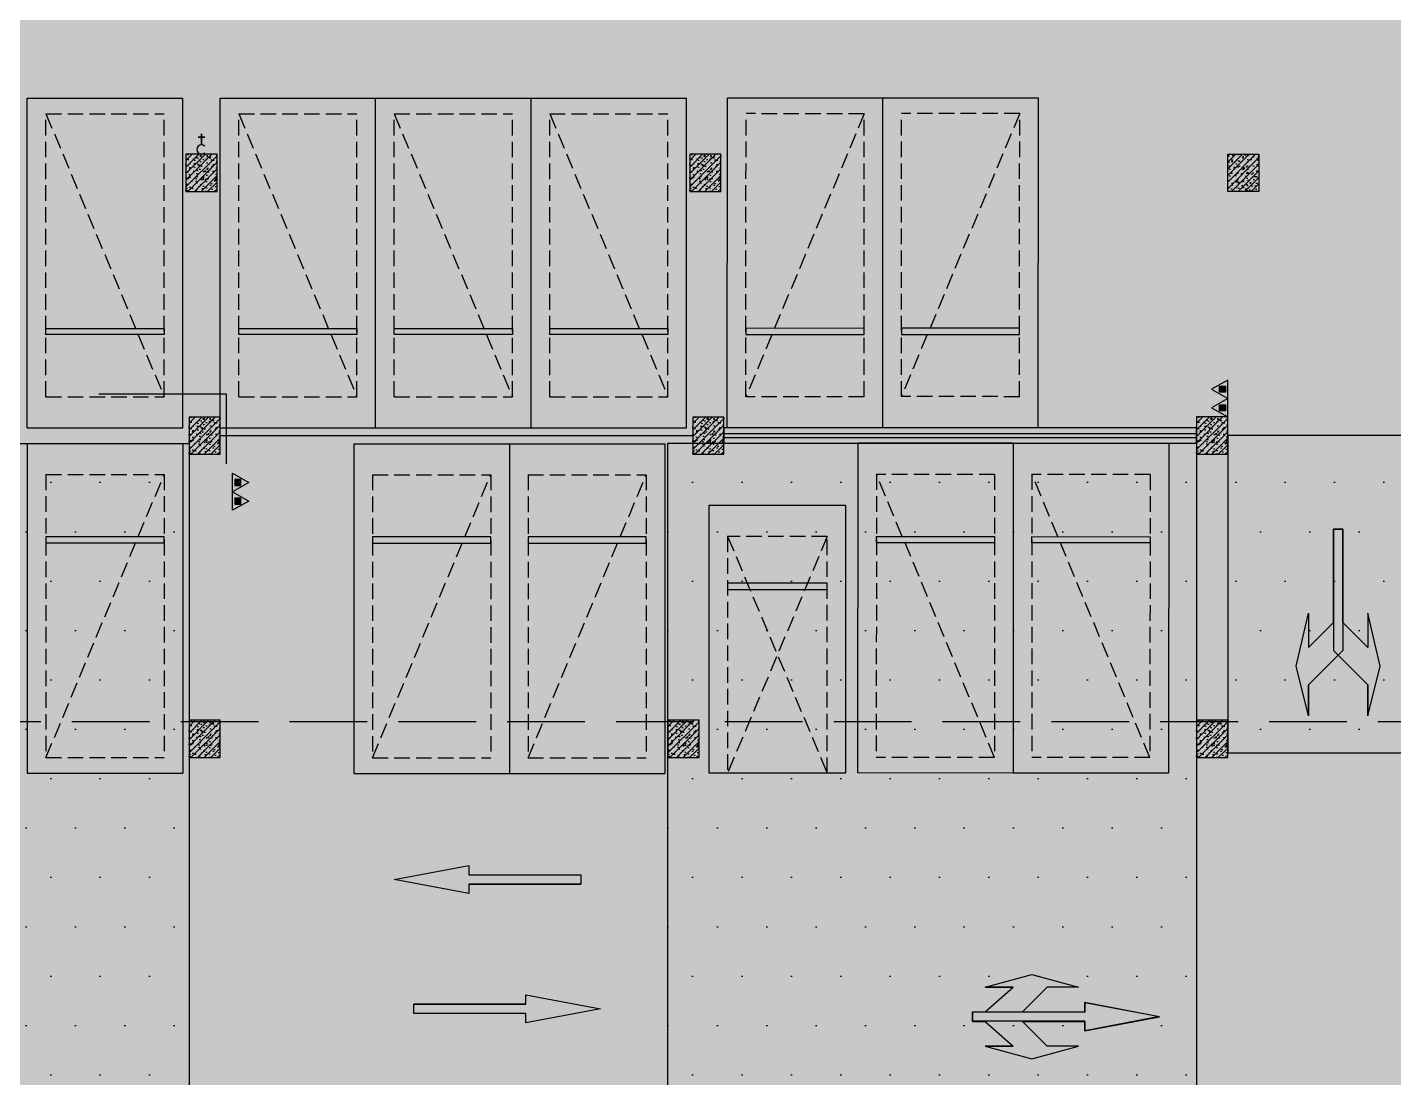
# Model space of a CAD drawing. Extents: x -1338203 to 1886333, y -530034 to 1031844.
# Drawn here: x 592156 to 614125, y 259803 to 276688 of the extents above; entities that cross this region are included whole.
import ezdxf

# ---------------------------------------------------------------- set-up
doc = ezdxf.new("R2010")
doc.units = 0
doc.header["$LTSCALE"] = 1000
doc.header["$MEASUREMENT"] = 0
for name, pattern in [('$2$DASH', [0.35, 0.25, -0.1]), ('A-001-平面B2$0$__DASH', [0.35, 0.25, -0.1]), ('DASH', [0.35, 0.25, -0.1])]:
    doc.linetypes.add(name, pattern=pattern)
for name, color, linetype in [('$0$DIM_SYMB', 3, 'Continuous'), ('0P-EQUIP-CW', 7, 'Continuous'), ('0P-PIPE-RW', 122, 'Continuous'), ('A-001-平面参照B1$0$0A-ELEV-PATT', 8, 'Continuous'), ('A-001-平面参照B1$0$A-001-平面参照B1$0$0A-E-STRS-RAIL', 163, 'Continuous'), ('A-001-平面参照B1$0$AUDIT_D_220531184525-2', 40, 'Continuous'), ('A-001-车位参照B1$0$A-001-车位参照B1$0$0A-P-PKNG-CAR(B)', 21, 'Continuous'), ('p-a-regular', 5, 'Continuous'), ('S001地下一墙柱$0$S001地下一墙柱$0$0S-CC-LINE', 52, 'Continuous'), ('S001地下一墙柱$0$S001地下一墙柱$0$0S-CW-HATCH', 251, 'Continuous'), ('S001地下一墙柱$0$S001地下一墙柱$0$0S-CW-HATCH-UP', 251, 'Continuous'), ('中心线', 42, 'Continuous'), ('地面指向箭头', 7, 'Continuous'), ('负一层消火栓$0$0P-DIM-FH', 3, 'Continuous'), ('负一层消火栓$0$0P-EQUIP-FH', 7, 'Continuous')]:
    doc.layers.add(name, color=color, linetype=linetype)
doc.layers.add('AAD-A-PROOF', color=30, linetype='Continuous', plot=False)
doc.layers.add('p-a-mini', color=7, linetype='Continuous', true_color=0x0050ff)
doc.layers.add('p-h-walkable', color=7, linetype='Continuous', lineweight=70, true_color=0xf0f0f0)
pattern_1 = [(0, (-766365.4, -306889.1), (396.875, 793.75), [0, -793.75])]

# ---------------------------------------------------------------- blocks, each defined once
blk = doc.blocks.new('A-001-平面参照B1')
at = {"layer": 'A-001-平面参照B1$0$0A-ELEV-PATT'}
h = blk.add_hatch(dxfattribs=at)
h.set_pattern_fill('DOTS', color=256, scale=500)
h.set_pattern_definition(pattern_1)
h.paths.add_polyline_path([(-171609, -53040), (-175445, -53040), (-175445, -53040), (-179709, -53040), (-179709, -36890), (-171609, -36890)])
h = blk.add_hatch(dxfattribs=at)
h.set_pattern_fill('DOTS', color=256, scale=500)
h.set_pattern_definition(pattern_1)
h.paths.add_polyline_path([(-155409, -53040), (-163909, -53040), (-163909, -36887), (-155409, -36887)])
h = blk.add_hatch(dxfattribs=at)
h.set_pattern_fill('DOTS', color=256, scale=500)
h.set_pattern_definition(pattern_1)
h.paths.add_polyline_path([(-154909, -41865), (-148909, -41865), (-148909, -36765), (-154909, -36765)])
at = {"layer": 'A-001-平面参照B1$0$A-001-平面参照B1$0$0A-E-STRS-RAIL'}
blk.add_lwpolyline([(-163009, -36793), (-155409, -36793), (-155409, -36733), (-163009, -36733)], close=True, dxfattribs=at)
at = {"layer": 'A-001-平面参照B1$0$AUDIT_D_220531184525-2', "ltscale": 0.002}
for points in [[(-163009, -36888), (-155409, -36888), (-155409, -36638), (-163009, -36638)], [(-171609, -53040), (-175445, -53040), (-175445, -53040), (-179709, -53040), (-179709, -36890), (-171609, -36890)], [(-155409, -53040), (-163909, -53040), (-163909, -36887), (-155409, -36887)], [(-154909, -41865), (-148909, -41865), (-148909, -36765), (-154909, -36765)]]:
    blk.add_lwpolyline(points, close=True, dxfattribs=at)
blk.add_lwpolyline([(-171109, -36765), (-163509, -36765)], dxfattribs=at)
blk = doc.blocks.new('负一层消火栓$0$$TwtSys$00000546')
h = blk.add_hatch()
h.set_pattern_fill('ANSI31', color=256, scale=200, style=0)
h.set_pattern_definition([(45, (-38543.802, -6670.83), (-17.67767, 17.67767), [])])
h.paths.add_polyline_path([(-65, 174), (65, 174), (65, 44), (-65, 44)])
for points in [[(0, 344), (-198, 0), (198, 0)], [(-65, 174), (65, 174), (65, 44), (-65, 44)]]:
    blk.add_lwpolyline(points, close=True)
blk = doc.blocks.new('负一层消火栓')
at = {"layer": '负一层消火栓$0$0P-DIM-FH'}
for p, q in [((-171008, -36096, 3000), (-173060, -36096, 3000)), ((-171008, -37217, 800), (-171008, -36096, 3000))]:
    blk.add_line(p, q, dxfattribs=at)
at = {"layer": '负一层消火栓$0$0P-EQUIP-FH'}
for p, xscale, yscale, zscale, rotation in [((-154909, -36019), 0.7500000000000011, 0.7500000000000011, 0.7500000000000011, 90), ((-154909, -36316), 0.7500000000000011, 0.7500000000000011, 0.7500000000000011, 90), ((-170908, -37519, 800), -0.75, 0.75, 0.75, 270), ((-170908, -37816, 800), -0.75, 0.75, 0.75, 270)]:
    blk.add_blockref('负一层消火栓$0$$TwtSys$00000546', p, dxfattribs=dict(at, xscale=xscale, yscale=yscale, zscale=zscale, rotation=rotation))
blk = doc.blocks.new('剖面位置')
at = {"layer": '$0$DIM_SYMB', "linetype": '$2$DASH', "ltscale": 5}
blk.add_lwpolyline([(13257, -41366), (-263305, -41366)], dxfattribs=at)
blk.add_lwpolyline([(13257, -41366), (-263305, -41366)], dxfattribs=at)
blk = doc.blocks.new('$TwtSys$00000320')
at = {"const_width": 20}
for points in [[(0, 0), (0, -121)], [(-37, -83), (37, -83)]]:
    blk.add_lwpolyline(points, dxfattribs=at)
blk = doc.blocks.new('A$Cee0fc4ce')
at = {"layer": '0P-PIPE-RW', "linetype": 'Continuous'}
blk.add_arc((-171409, -32165), 75, 45, 315, dxfattribs=at)
at = {"layer": '0P-EQUIP-CW', "xscale": 1.5, "yscale": 1.5, "zscale": 1.5, "rotation": 180}
blk.add_blockref('$TwtSys$00000320', (-171409, -32090), dxfattribs=at)
blk = doc.blocks.new('直行右转或左转')
at = {"layer": '地面指向箭头'}
blk.add_hatch(color=251, dxfattribs=at).paths.add_polyline_path([(3219528, 2452519), (3218327, 2452294), (3218327, 2452444), (3217325, 2452444), (3217726, 2452044), (3218227, 2452044), (3217476, 2451843), (3216725, 2452044), (3217175, 2452044), (3216725, 2452444), (3216524, 2452444), (3216524, 2452594), (3218327, 2452594), (3218327, 2452745)])
at = {"layer": '地面指向箭头', "color": 251}
blk.add_lwpolyline([(3216725, 2452044), (3217175, 2452044), (3216725, 2452044), (3217476, 2451843), (3218227, 2452044), (3217726, 2452044), (3217325, 2452444), (3218327, 2452444), (3218327, 2452294), (3219528, 2452519), (3218327, 2452745), (3218327, 2452594), (3216524, 2452594), (3216524, 2452444), (3216725, 2452444), (3217175, 2452044)], dxfattribs=at)
blk = doc.blocks.new('RTRTRT5')
at = {"layer": '地面指向箭头', "linetype": 'Continuous', "xscale": -1, "rotation": 270}
blk.add_blockref('直行右转或左转', (-1798715, -3451125, 0), dxfattribs=at)
at = {"layer": '地面指向箭头', "linetype": 'Continuous', "rotation": 89.99999999999999}
blk.add_blockref('直行右转或左转', (3106324, -3451125, 0), dxfattribs=at)
blk = doc.blocks.new('左转加右转')
at = {"layer": '地面指向箭头'}
for points in [[(3220885, 2465747), (3221085, 2466547), (3221085, 2466047), (3221635, 2465497), (3221635, 2463547), (3221485, 2463547), (3221485, 2465047), (3221085, 2465447), (3221085, 2464897)], [(3222235, 2465747), (3222035, 2466547), (3222035, 2466047), (3221485, 2465497), (3221485, 2463547), (3221635, 2463547), (3221635, 2465047), (3222035, 2465447), (3222035, 2464897)]]:
    blk.add_hatch(color=251, dxfattribs=at).paths.add_polyline_path(points)
at = {"layer": '地面指向箭头', "color": 251}
for points in [[(3221085, 2466547), (3220885, 2465747), (3221085, 2464897), (3221085, 2465447), (3221485, 2465047), (3221485, 2463547), (3221635, 2463547), (3221635, 2465497), (3221085, 2466047), (3221085, 2466547), (3221085, 2466047)], [(3222035, 2466547), (3222235, 2465747), (3222035, 2464897), (3222035, 2465447), (3221635, 2465047), (3221635, 2463547), (3221485, 2463547), (3221485, 2465497), (3222035, 2466047), (3222035, 2466547), (3222035, 2466047)]]:
    blk.add_lwpolyline(points, dxfattribs=at)
blk = doc.blocks.new('直行')
at = {"layer": '地面指向箭头'}
blk.add_hatch(color=251, dxfattribs=at).paths.add_polyline_path([(-29241, 4059962), (-29466, 4058762), (-29316, 4058762), (-29316, 4056961), (-29166, 4056961), (-29166, 4058762), (-29016, 4058762)])
at = {"layer": '地面指向箭头', "color": 251}
blk.add_lwpolyline([(-29316, 4058762), (-29316, 4056961), (-29316, 4058762), (-29316, 4058762), (-29466, 4058762), (-29241, 4059962), (-29016, 4058762), (-29166, 4058762), (-29166, 4056961), (-29316, 4056961), (-29316, 4056961)], dxfattribs=at)
blk = doc.blocks.new('A$C9cb663f1')
at = {"layer": '中心线', "color": 251, "const_width": 150}
for points in [[(181302, -99813), (183302, -99813)], [(187476, -99813), (189476, -99813)], [(193423, -99813), (195423, -99813)], [(197423, -99813), (199423, -99813)]]:
    blk.add_lwpolyline(points, dxfattribs=at)
at = {"layer": '地面指向箭头', "color": 251, "linetype": 'Continuous', "xscale": -1, "rotation": 180}
blk.add_blockref('左转加右转', (-3020974, 2370405), dxfattribs=at)
at = {"layer": '地面指向箭头', "color": 251}
for name, p, rotation in [('直行', (4245373, -69531), 90), ('RTRTRT5', (429309, 552827, 0), 270), ('直行', (-3871234, -130095), 270)]:
    blk.add_blockref(name, p, dxfattribs=dict(at, rotation=rotation))
blk = doc.blocks.new('A-001-车位参照B1$0$A-001-车位参照B1$0$A-001-车位参照B1$0$A$C43AE5A3B')
at = {"color": 241}
blk.add_lwpolyline([(2500, 0), (2500, 4300), (300, 4300), (300, 0)], close=True, dxfattribs=at)
at = {"color": 241, "linetype": 'DASH'}
for points in [[(2200, 0), (2200, 3800), (600, 3800), (600, 0), (2200, 0)], [(600, 3800), (2200, 0)], [(2200, 3800), (600, 0)]]:
    blk.add_lwpolyline(points, dxfattribs=at)
at = {"color": 241}
blk.add_lwpolyline([(2200, 3050), (600, 3050), (600, 2950), (2200, 2950), (2200, 3050)], dxfattribs=at)
at = {"layer": 'p-a-mini', "ltscale": 0.002, "const_width": 1000}
blk.add_lwpolyline([(1400, 0), (1400, 3800)], dxfattribs=at)

msp = doc.modelspace()

# ---------------------------------------------------------------- hatches: boundary and pattern name
at = {"layer": 'p-h-walkable', "ltscale": 0.002}
h = msp.add_hatch(color=256, dxfattribs=at)
h.dxf.hatch_style = 1
h.paths.add_polyline_path([(514490.7, 277949.1), (514490.7, 273889.1), (520955.8, 273889.1), (534087.5, 256178.4), (538435.4, 250314.4), (543356.6, 253600.3), (543356.6, 247019.1), (549661, 247019.3), (549661, 243449.1), (545126, 243199.1), (545126, 237619.1), (557691, 237619.1), (557441, 242359.1), (578076.6, 242257.5), (578076.6, 244575.6), (585736.6, 244575.6), (585666.6, 241345.6), (590066.6, 241095.6), (590066.6, 238825.6), (593136.6, 238825.6), (593136.6, 241295.6), (598286.6, 241295.6), (598286.6, 244325.6), (613616.6, 244572.5), (613616.6, 241342.5), (618501.6, 241295.6), (618501.6, 238825.6), (621086.6, 238825.6), (621086.6, 241095.6), (626401.6, 241345.6), (626236.6, 244325.6), (640276.6, 244575.6), (640276.6, 286691), (623126.6, 286349.1), (623426.6, 293689.1), (616446.6, 293689.1), (616746.6, 286599.1), (595256.5, 286349.2), (595676.6, 293689.1), (588396.6, 293689.1), (588796.6, 286599.1), (572877.6, 286649.1), (571931.6, 275549.1), (564290.7, 275549.1), (564290.7, 277949.1), (551215.7, 278199.1), (551215.7, 287479.1), (544765.7, 287479.1), (544765.7, 278199.1), (518515.7, 278199.1), (518515.7, 287479.1), (512315.7, 287479.1), (512315.7, 278199.1)])
at = {"layer": 'S001地下一墙柱$0$S001地下一墙柱$0$0S-CW-HATCH'}
h = msp.add_hatch(color=256, dxfattribs=at)
h.dxf.hatch_style = 1
h.paths.add_polyline_path([(595206.4, 274649.1), (594706.4, 274649.1), (594706.4, 274049.1), (595206.4, 274049.1)])
h = msp.add_hatch(color=256, dxfattribs=at)
h.dxf.hatch_style = 1
h.paths.add_polyline_path([(603306.4, 274649.1), (602806.4, 274649.1), (602806.4, 274049.1), (603306.4, 274049.1)])
h = msp.add_hatch(color=256, dxfattribs=at)
h.dxf.hatch_style = 1
h.paths.add_polyline_path([(611456.6, 274649.1), (611956.6, 274649.1), (611956.6, 274049.1), (611456.6, 274049.1)])
h = msp.add_hatch(color=256, dxfattribs=at)
h.dxf.hatch_style = 1
h.paths.add_polyline_path([(595256.6, 270424), (594756.6, 270424), (594756.6, 269824), (595256.6, 269824)])
h = msp.add_hatch(color=256, dxfattribs=at)
h.dxf.hatch_style = 1
h.paths.add_polyline_path([(603356.6, 270424), (602856.6, 270424), (602856.6, 269824), (603356.6, 269824)])
h = msp.add_hatch(color=256, dxfattribs=at)
h.dxf.hatch_style = 1
h.paths.add_polyline_path([(611456.6, 270424.2), (610956.6, 270424.2), (610956.6, 269824.2), (611456.6, 269824.2)])
h = msp.add_hatch(color=256, dxfattribs=at)
h.dxf.hatch_style = 1
h.paths.add_polyline_path([(595256.6, 265549.2), (594756.6, 265549.2), (594756.6, 264949.2), (595256.6, 264949.2)])
h = msp.add_hatch(color=256, dxfattribs=at)
h.dxf.hatch_style = 1
h.paths.add_polyline_path([(602956.6, 265549.2), (602456.6, 265549.2), (602456.6, 264949.2), (602956.6, 264949.2)])
h = msp.add_hatch(color=256, dxfattribs=at)
h.dxf.hatch_style = 1
h.paths.add_polyline_path([(611456.6, 265549.3), (610956.6, 265549.3), (610956.6, 264949.3), (611456.6, 264949.3)])
at = {"layer": 'S001地下一墙柱$0$S001地下一墙柱$0$0S-CW-HATCH-UP'}
h = msp.add_hatch(dxfattribs=at)
h.set_pattern_fill('钢筋混凝土', color=256, scale=30)
h.set_pattern_definition([(45, (627517.15, 283600.8), (-53.03301, 53.03301), []), (50, (627517.15, 283600.8), (215.1781, -18.8256), [22.5, -247.5]), (355, (627517.15, 283600.8), (-41.6254, 225.6576), [18, -198]), (100.4514, (627535.08, 283599.23), (173.5528, 206.8319), [19.122, -210.3426]), (46.1842, (627517.15, 283660.8), (320.1723, -49.6557), [33.75, -371.25]), (96.6356, (627543.83, 283656.66), (280.3988, 292.2354), [28.683, -315.514]), (351.1842, (627517.15, 283660.8), (280.3986, 292.2356), [27, -297]), (21, (627547.15, 283645.8), (179.0721, -120.7857), [22.5, -247.5]), (326, (627547.15, 283645.8), (72.9946, 217.545), [18, -198]), (71.4514, (627562.07, 283635.74), (252.0668, 96.7591), [19.122, -210.3426]), (37.5, (627517.15, 283600.8), (3.64796, 99.86816), [0, -195.6, 0, -201, 0, -198.75]), (7.5, (627517.15, 283600.8), (78.92086, 118.3235), [0, -114.6, 0, -191.1, 0, -75.75]), (327.5, (627450.25, 283600.8), (160.14673, -6.76646), [0, -75, 0, -234, 0, -310.5]), (317.5, (627420.25, 283600.8), (174.95585, 30.0315), [0, -97.5, 0, -155.4, 0, -220.5])])
h.paths.add_polyline_path([(595206.4, 274649.1), (594706.4, 274649.1), (594706.4, 274049.1), (595206.4, 274049.1)])
h = msp.add_hatch(dxfattribs=at)
h.set_pattern_fill('钢筋混凝土', color=256, scale=30)
h.set_pattern_definition([(45, (635617.15, 283600.8), (-53.03301, 53.03301), []), (50, (635617.15, 283600.8), (215.1781, -18.8256), [22.5, -247.5]), (355, (635617.15, 283600.8), (-41.6254, 225.6576), [18, -198]), (100.4514, (635635.08, 283599.23), (173.5528, 206.8319), [19.122, -210.3426]), (46.1842, (635617.15, 283660.8), (320.1723, -49.6557), [33.75, -371.25]), (96.6356, (635643.83, 283656.66), (280.3988, 292.2354), [28.683, -315.514]), (351.1842, (635617.15, 283660.8), (280.3986, 292.2356), [27, -297]), (21, (635647.15, 283645.8), (179.0721, -120.7857), [22.5, -247.5]), (326, (635647.15, 283645.8), (72.9946, 217.545), [18, -198]), (71.4514, (635662.07, 283635.74), (252.0668, 96.7591), [19.122, -210.3426]), (37.5, (635617.15, 283600.8), (3.64796, 99.86816), [0, -195.6, 0, -201, 0, -198.75]), (7.5, (635617.15, 283600.8), (78.92086, 118.3235), [0, -114.6, 0, -191.1, 0, -75.75]), (327.5, (635550.25, 283600.8), (160.14673, -6.76646), [0, -75, 0, -234, 0, -310.5]), (317.5, (635520.25, 283600.8), (174.95585, 30.0315), [0, -97.5, 0, -155.4, 0, -220.5])])
h.paths.add_polyline_path([(603306.4, 274649.1), (602806.4, 274649.1), (602806.4, 274049.1), (603306.4, 274049.1)])
h = msp.add_hatch(dxfattribs=at)
h.set_pattern_fill('钢筋混凝土', color=256, scale=30, angle=-180)
h.set_pattern_definition([(225, (579145.87, 273497.35), (53.03301, -53.03301), []), (230, (579145.87, 273497.35), (-215.1781, 18.8256), [22.5, -247.5]), (175, (579145.87, 273497.35), (41.6254, -225.6576), [18, -198]), (280.4514, (579127.93, 273498.92), (-173.5528, -206.8319), [19.122, -210.3426]), (226.1842, (579145.87, 273437.35), (-320.1723, 49.6557), [33.75, -371.25]), (276.6356, (579119.2, 273441.5), (-280.3988, -292.2354), [28.683, -315.514]), (171.1842, (579145.87, 273437.35), (-280.3986, -292.2356), [27, -297]), (201, (579115.87, 273452.35), (-179.0721, 120.7857), [22.5, -247.5]), (146, (579115.87, 273452.35), (-72.9946, -217.545), [18, -198]), (251.4514, (579100.94, 273462.41), (-252.0668, -96.7591), [19.122, -210.3426]), (217.5, (579145.87, 273497.35), (-3.64796, -99.86816), [0, -195.6, 0, -201, 0, -198.75]), (187.5, (579145.87, 273497.35), (-78.92086, -118.3235), [0, -114.6, 0, -191.1, 0, -75.75]), (147.5, (579212.77, 273497.35), (-160.14673, 6.76646), [0, -75, 0, -234, 0, -310.5]), (137.5, (579242.77, 273497.35), (-174.95585, -30.0315), [0, -97.5, 0, -155.4, 0, -220.5])])
h.paths.add_polyline_path([(611456.6, 274649.1), (611956.6, 274649.1), (611956.6, 274049.1), (611456.6, 274049.1)])
h = msp.add_hatch(dxfattribs=at)
h.set_pattern_fill('钢筋混凝土', color=256, scale=30)
h.set_pattern_definition([(45, (627567.3, 279375.76), (-53.03301, 53.03301), []), (50, (627567.3, 279375.76), (215.1781, -18.8256), [22.5, -247.5]), (355, (627567.3, 279375.76), (-41.6254, 225.6576), [18, -198]), (100.4514, (627585.23, 279374.2), (173.5528, 206.8319), [19.122, -210.3426]), (46.1842, (627567.3, 279435.76), (320.1723, -49.6557), [33.75, -371.25]), (96.6356, (627593.98, 279431.62), (280.3988, 292.2354), [28.683, -315.514]), (351.1842, (627567.3, 279435.76), (280.3986, 292.2356), [27, -297]), (21, (627597.3, 279420.76), (179.0721, -120.7857), [22.5, -247.5]), (326, (627597.3, 279420.76), (72.9946, 217.545), [18, -198]), (71.4514, (627612.23, 279410.7), (252.0668, 96.7591), [19.122, -210.3426]), (37.5, (627567.3, 279375.76), (3.64796, 99.86816), [0, -195.6, 0, -201, 0, -198.75]), (7.5, (627567.3, 279375.76), (78.92086, 118.3235), [0, -114.6, 0, -191.1, 0, -75.75]), (327.5, (627500.4, 279375.76), (160.14673, -6.76646), [0, -75, 0, -234, 0, -310.5]), (317.5, (627470.4, 279375.76), (174.95585, 30.0315), [0, -97.5, 0, -155.4, 0, -220.5])])
h.paths.add_polyline_path([(595256.6, 270424), (594756.6, 270424), (594756.6, 269824), (595256.6, 269824)])
h = msp.add_hatch(dxfattribs=at)
h.set_pattern_fill('钢筋混凝土', color=256, scale=30)
h.set_pattern_definition([(45, (635667.3, 279375.76), (-53.03301, 53.03301), []), (50, (635667.3, 279375.76), (215.1781, -18.8256), [22.5, -247.5]), (355, (635667.3, 279375.76), (-41.6254, 225.6576), [18, -198]), (100.4514, (635685.23, 279374.2), (173.5528, 206.8319), [19.122, -210.3426]), (46.1842, (635667.3, 279435.76), (320.1723, -49.6557), [33.75, -371.25]), (96.6356, (635693.98, 279431.62), (280.3988, 292.2354), [28.683, -315.514]), (351.1842, (635667.3, 279435.76), (280.3986, 292.2356), [27, -297]), (21, (635697.3, 279420.76), (179.0721, -120.7857), [22.5, -247.5]), (326, (635697.3, 279420.76), (72.9946, 217.545), [18, -198]), (71.4514, (635712.23, 279410.7), (252.0668, 96.7591), [19.122, -210.3426]), (37.5, (635667.3, 279375.76), (3.64796, 99.86816), [0, -195.6, 0, -201, 0, -198.75]), (7.5, (635667.3, 279375.76), (78.92086, 118.3235), [0, -114.6, 0, -191.1, 0, -75.75]), (327.5, (635600.4, 279375.76), (160.14673, -6.76646), [0, -75, 0, -234, 0, -310.5]), (317.5, (635570.4, 279375.76), (174.95585, 30.0315), [0, -97.5, 0, -155.4, 0, -220.5])])
h.paths.add_polyline_path([(603356.6, 270424), (602856.6, 270424), (602856.6, 269824), (603356.6, 269824)])
h = msp.add_hatch(dxfattribs=at)
h.set_pattern_fill('钢筋混凝土', color=256, scale=30)
h.set_pattern_definition([(45, (643767.3, 279375.88), (-53.03301, 53.03301), []), (50, (643767.3, 279375.88), (215.1781, -18.8256), [22.5, -247.5]), (355, (643767.3, 279375.88), (-41.6254, 225.6576), [18, -198]), (100.4514, (643785.23, 279374.31), (173.5528, 206.8319), [19.122, -210.3426]), (46.1842, (643767.3, 279435.88), (320.1723, -49.6557), [33.75, -371.25]), (96.6356, (643793.98, 279431.74), (280.3988, 292.2354), [28.683, -315.514]), (351.1842, (643767.3, 279435.88), (280.3986, 292.2356), [27, -297]), (21, (643797.3, 279420.88), (179.0721, -120.7857), [22.5, -247.5]), (326, (643797.3, 279420.88), (72.9946, 217.545), [18, -198]), (71.4514, (643812.23, 279410.82), (252.0668, 96.7591), [19.122, -210.3426]), (37.5, (643767.3, 279375.88), (3.64796, 99.86816), [0, -195.6, 0, -201, 0, -198.75]), (7.5, (643767.3, 279375.88), (78.92086, 118.3235), [0, -114.6, 0, -191.1, 0, -75.75]), (327.5, (643700.4, 279375.88), (160.14673, -6.76646), [0, -75, 0, -234, 0, -310.5]), (317.5, (643670.4, 279375.88), (174.95585, 30.0315), [0, -97.5, 0, -155.4, 0, -220.5])])
h.paths.add_polyline_path([(611456.6, 270424.2), (610956.6, 270424.2), (610956.6, 269824.2), (611456.6, 269824.2)])
h = msp.add_hatch(dxfattribs=at)
h.set_pattern_fill('钢筋混凝土', color=256, scale=30)
h.set_pattern_definition([(45, (627567.3, 274500.88), (-53.03301, 53.03301), []), (50, (627567.3, 274500.88), (215.1781, -18.8256), [22.5, -247.5]), (355, (627567.3, 274500.88), (-41.6254, 225.6576), [18, -198]), (100.4514, (627585.23, 274499.31), (173.5528, 206.8319), [19.122, -210.3426]), (46.1842, (627567.3, 274560.88), (320.1723, -49.6557), [33.75, -371.25]), (96.6356, (627593.98, 274556.74), (280.3988, 292.2354), [28.683, -315.514]), (351.1842, (627567.3, 274560.88), (280.3986, 292.2356), [27, -297]), (21, (627597.3, 274545.88), (179.0721, -120.7857), [22.5, -247.5]), (326, (627597.3, 274545.88), (72.9946, 217.545), [18, -198]), (71.4514, (627612.23, 274535.82), (252.0668, 96.7591), [19.122, -210.3426]), (37.5, (627567.3, 274500.88), (3.64796, 99.86816), [0, -195.6, 0, -201, 0, -198.75]), (7.5, (627567.3, 274500.88), (78.92086, 118.3235), [0, -114.6, 0, -191.1, 0, -75.75]), (327.5, (627500.4, 274500.88), (160.14673, -6.76646), [0, -75, 0, -234, 0, -310.5]), (317.5, (627470.4, 274500.88), (174.95585, 30.0315), [0, -97.5, 0, -155.4, 0, -220.5])])
h.paths.add_polyline_path([(595256.6, 265549.2), (594756.6, 265549.2), (594756.6, 264949.2), (595256.6, 264949.2)])
h = msp.add_hatch(dxfattribs=at)
h.set_pattern_fill('钢筋混凝土', color=256, scale=30)
h.set_pattern_definition([(45, (635267.3, 274500.88), (-53.03301, 53.03301), []), (50, (635267.3, 274500.88), (215.1781, -18.8256), [22.5, -247.5]), (355, (635267.3, 274500.88), (-41.6254, 225.6576), [18, -198]), (100.4514, (635285.23, 274499.31), (173.5528, 206.8319), [19.122, -210.3426]), (46.1842, (635267.3, 274560.88), (320.1723, -49.6557), [33.75, -371.25]), (96.6356, (635293.98, 274556.74), (280.3988, 292.2354), [28.683, -315.514]), (351.1842, (635267.3, 274560.88), (280.3986, 292.2356), [27, -297]), (21, (635297.3, 274545.88), (179.0721, -120.7857), [22.5, -247.5]), (326, (635297.3, 274545.88), (72.9946, 217.545), [18, -198]), (71.4514, (635312.23, 274535.82), (252.0668, 96.7591), [19.122, -210.3426]), (37.5, (635267.3, 274500.88), (3.64796, 99.86816), [0, -195.6, 0, -201, 0, -198.75]), (7.5, (635267.3, 274500.88), (78.92086, 118.3235), [0, -114.6, 0, -191.1, 0, -75.75]), (327.5, (635200.4, 274500.88), (160.14673, -6.76646), [0, -75, 0, -234, 0, -310.5]), (317.5, (635170.4, 274500.88), (174.95585, 30.0315), [0, -97.5, 0, -155.4, 0, -220.5])])
h.paths.add_polyline_path([(602956.6, 265549.2), (602456.6, 265549.2), (602456.6, 264949.2), (602956.6, 264949.2)])
h = msp.add_hatch(dxfattribs=at)
h.set_pattern_fill('钢筋混凝土', color=256, scale=30)
h.set_pattern_definition([(45, (643767.3, 274501), (-53.03301, 53.03301), []), (50, (643767.3, 274501), (215.1781, -18.8256), [22.5, -247.5]), (355, (643767.3, 274501), (-41.6254, 225.6576), [18, -198]), (100.4514, (643785.23, 274499.43), (173.5528, 206.8319), [19.122, -210.3426]), (46.1842, (643767.3, 274561), (320.1723, -49.6557), [33.75, -371.25]), (96.6356, (643793.98, 274556.86), (280.3988, 292.2354), [28.683, -315.514]), (351.1842, (643767.3, 274561), (280.3986, 292.2356), [27, -297]), (21, (643797.3, 274546), (179.0721, -120.7857), [22.5, -247.5]), (326, (643797.3, 274546), (72.9946, 217.545), [18, -198]), (71.4514, (643812.23, 274535.94), (252.0668, 96.7591), [19.122, -210.3426]), (37.5, (643767.3, 274501), (3.64796, 99.86816), [0, -195.6, 0, -201, 0, -198.75]), (7.5, (643767.3, 274501), (78.92086, 118.3235), [0, -114.6, 0, -191.1, 0, -75.75]), (327.5, (643700.4, 274501), (160.14673, -6.76646), [0, -75, 0, -234, 0, -310.5]), (317.5, (643670.4, 274501), (174.95585, 30.0315), [0, -97.5, 0, -155.4, 0, -220.5])])
h.paths.add_polyline_path([(611456.6, 265549.3), (610956.6, 265549.3), (610956.6, 264949.3), (611456.6, 264949.3)])

# ---------------------------------------------------------------- linework, layer by layer
for p, q in [((592156.5, 270249), (592156.5, 275549)), ((592156.5, 275549), (594656.5, 275549)), ((594656.5, 270249), (594656.5, 275549)), ((595256.5, 270249), (595256.5, 275549)), ((595256.5, 275549), (597756.5, 275549)), ((597756.5, 270249), (597756.5, 275549)), ((597756.5, 270249), (597756.5, 275549)), ((597756.5, 275549), (600256.5, 275549)), ((600256.5, 270249), (600256.5, 275549)), ((600256.5, 270249), (600256.5, 275549)), ((600256.5, 275549), (602756.5, 275549)), ((602756.5, 270249), (602756.5, 275549)), ((603409.2, 270250.8), (603412.4, 275550.8)), ((605912.4, 275549.3), (603412.4, 275550.8)), ((605909.2, 270252.2), (605912.4, 275552.2)), ((605909.2, 270249.3), (605912.4, 275549.3)), ((608412.4, 275550.7), (605912.4, 275552.2)), ((608409.2, 270250.7), (608412.4, 275550.7)), ((592156.5, 270249), (594656.5, 270249)), ((595256.5, 270249), (597756.5, 270249)), ((597756.5, 270249), (600256.5, 270249)), ((600256.5, 270249), (602756.5, 270249)), ((605909.2, 270249.3), (603409.2, 270250.8)), ((608409.2, 270250.7), (605909.2, 270252.2)), ((592156.5, 269999.5), (592156.5, 264699.5)), ((592156.5, 269999.5), (594656.5, 269999.5)), ((594656.5, 269999.5), (594656.5, 264699.5)), ((605509.1, 270002.4), (605505.8, 264702.4)), ((608009.1, 270000.9), (605509.1, 270002.4)), ((608009.1, 270001), (608005.8, 264701)), ((608009.1, 270000.9), (608005.8, 264700.9)), ((610509.1, 269999.5), (608009.1, 270001)), ((610509.1, 269999.5), (610505.8, 264699.5)), ((597406.8, 269995.2), (597406.8, 264695.2)), ((597406.8, 269995.2), (599906.8, 269995.2)), ((599906.8, 269995.2), (599906.8, 264695.2)), ((599906.8, 269995.2), (599906.8, 264695.2)), ((599906.8, 269995.2), (602406.8, 269995.2)), ((602406.8, 269995.2), (602406.8, 264695.2)), ((592156.5, 264699.5), (594656.5, 264699.5)), ((597406.8, 264695.2), (599906.8, 264695.2)), ((599906.8, 264695.2), (602406.8, 264695.2)), ((608005.8, 264700.9), (605505.8, 264702.4)), ((610505.8, 264699.5), (608005.8, 264701))]:
    msp.add_line(p, q)
at = {"linetype": 'A-001-平面B2$0$__DASH'}
for p, q in [((592456.5, 275299), (594356.5, 275299)), ((592456.5, 270749), (592456.5, 275299)), ((594356.5, 270749), (594356.5, 275299)), ((595556.5, 275299), (597456.5, 275299)), ((595556.5, 270749), (595556.5, 275299)), ((597456.5, 270749), (597456.5, 275299)), ((598056.5, 275299), (599956.5, 275299)), ((598056.5, 270749), (598056.5, 275299)), ((599956.5, 270749), (599956.5, 275299)), ((600556.5, 275299), (602456.5, 275299)), ((600556.5, 270749), (600556.5, 275299)), ((602456.5, 270749), (602456.5, 275299)), ((603709.5, 270750.6), (603712.3, 275300.6)), ((605612.3, 275299.4), (603712.3, 275300.6)), ((605609.5, 270749.4), (605612.3, 275299.4)), ((606209.5, 270752), (606212.3, 275302)), ((608112.3, 275300.8), (606212.3, 275302)), ((608109.5, 270750.8), (608112.3, 275300.8)), ((592456.5, 270749), (594356.5, 270749)), ((595556.5, 270749), (597456.5, 270749)), ((598056.5, 270749), (599956.5, 270749)), ((600556.5, 270749), (602456.5, 270749)), ((605609.5, 270749.4), (603709.5, 270750.6)), ((608109.5, 270750.8), (606209.5, 270752)), ((592456.5, 269499.5), (594356.5, 269499.5)), ((592456.5, 269499.5), (592456.5, 264949.5)), ((594356.5, 269499.5), (594356.5, 264949.5)), ((597706.8, 269495.2), (599606.8, 269495.2)), ((597706.8, 269495.2), (597706.8, 264945.2)), ((599606.8, 269495.2), (599606.8, 264945.2)), ((600206.8, 269495.2), (602106.8, 269495.2)), ((600206.8, 269495.2), (600206.8, 264945.2)), ((602106.8, 269495.2), (602106.8, 264945.2)), ((605808.8, 269502.2), (605806, 264952.2)), ((607708.8, 269501.1), (605808.8, 269502.2)), ((607708.8, 269501.1), (607706, 264951.1)), ((608308.8, 269500.8), (608306, 264950.8)), ((610208.8, 269499.7), (608308.8, 269500.8)), ((610208.8, 269499.7), (610206, 264949.7)), ((592456.5, 264949.5), (594356.5, 264949.5)), ((597706.8, 264945.2), (599606.8, 264945.2)), ((600206.8, 264945.2), (602106.8, 264945.2)), ((607706, 264951.1), (605806, 264952.2)), ((610206, 264949.7), (608306, 264950.8))]:
    msp.add_line(p, q, dxfattribs=at)
for points in [[(592456.5, 275299), (594356.5, 270749)], [(595556.5, 275299), (597456.5, 270749)], [(598056.5, 275299), (599956.5, 270749)], [(600556.5, 275299), (602456.5, 270749)], [(605612.3, 275299.4), (603709.5, 270750.6)], [(608112.3, 275300.8), (606209.5, 270752)], [(592456.5, 264949.5), (594356.5, 269499.5)], [(597706.8, 264945.2), (599606.8, 269495.2)], [(600206.8, 264945.2), (602106.8, 269495.2)], [(607706, 264951.1), (605808.8, 269502.2)], [(610206, 264949.7), (608308.8, 269500.8)]]:
    msp.add_lwpolyline(points, dxfattribs=at)
for points in [[(594356.5, 271749), (592456.5, 271749), (592456.5, 271849), (594356.5, 271849)], [(597456.5, 271749), (595556.5, 271749), (595556.5, 271849), (597456.5, 271849)], [(599956.5, 271749), (598056.5, 271749), (598056.5, 271849), (599956.5, 271849)], [(602456.5, 271749), (600556.5, 271749), (600556.5, 271849), (602456.5, 271849)], [(603710.1, 271750.6), (605610.1, 271749.4), (605610.2, 271849.4), (603710.2, 271850.6)], [(606210.1, 271752), (608110.1, 271750.8), (608110.2, 271850.8), (606210.2, 271852)], [(594356.5, 268499.5), (592456.5, 268499.5), (592456.5, 268399.5), (594356.5, 268399.5)], [(599606.8, 268495.2), (597706.8, 268495.2), (597706.8, 268395.2), (599606.8, 268395.2)], [(602106.8, 268495.2), (600206.8, 268495.2), (600206.8, 268395.2), (602106.8, 268395.2)], [(605808.2, 268502.2), (607708.2, 268501.1), (607708.1, 268401.1), (605808.1, 268402.2)], [(608308.2, 268500.8), (610208.2, 268499.7), (610208.1, 268399.7), (608308.1, 268400.8)]]:
    msp.add_lwpolyline(points, close=True)
at = {"layer": 'p-a-regular', "ltscale": 0.002, "const_width": 1000}
for points in [[(593406.5, 270749), (593406.5, 275299)], [(596506.5, 270749), (596506.5, 275299)], [(599006.5, 270749), (599006.5, 275299)], [(601506.5, 270749), (601506.5, 275299)], [(604659.5, 270750), (604662.3, 275300)], [(607159.5, 270751.4), (607162.3, 275301.4)], [(593406.5, 269499.5), (593406.5, 264949.5)], [(606758.8, 269501.7), (606756, 264951.7)], [(609258.8, 269500.3), (609256, 264950.3)], [(598656.8, 269495.2), (598656.8, 264945.2)], [(601156.8, 269495.2), (601156.8, 264945.2)]]:
    msp.add_lwpolyline(points, dxfattribs=at)
at = {"layer": 'S001地下一墙柱$0$S001地下一墙柱$0$0S-CC-LINE'}
for points in [[(595206.4, 274649.1), (594706.4, 274649.1), (594706.4, 274049.1), (595206.4, 274049.1)], [(603306.4, 274649.1), (602806.4, 274649.1), (602806.4, 274049.1), (603306.4, 274049.1)], [(611456.6, 274649.1), (611956.6, 274649.1), (611956.6, 274049.1), (611456.6, 274049.1)], [(595256.6, 270424), (594756.6, 270424), (594756.6, 269824), (595256.6, 269824)], [(603356.6, 270424), (602856.6, 270424), (602856.6, 269824), (603356.6, 269824)], [(611456.6, 270424.2), (610956.6, 270424.2), (610956.6, 269824.2), (611456.6, 269824.2)], [(595256.6, 265549.2), (594756.6, 265549.2), (594756.6, 264949.2), (595256.6, 264949.2)], [(602956.6, 265549.2), (602456.6, 265549.2), (602456.6, 264949.2), (602956.6, 264949.2)], [(611456.6, 265549.3), (610956.6, 265549.3), (610956.6, 264949.3), (611456.6, 264949.3)]]:
    msp.add_lwpolyline(points, close=True, dxfattribs=at)

# ---------------------------------------------------------------- block references
for name, p in [('A-001-平面参照B1', (766365.4, 306889.1)), ('A$Cee0fc4ce', (766365.5, 306889.1))]:
    msp.add_blockref(name, p)
at = {"ltscale": 0.002}
for name, p in [('负一层消火栓', (766365.4, 306889.1)), ('A$C9cb663f1', (412646.2, 361761.3))]:
    msp.add_blockref(name, p, dxfattribs=at)
at = {"layer": 'A-001-车位参照B1$0$A-001-车位参照B1$0$0A-P-PKNG-CAR(B)'}
msp.add_blockref('A-001-车位参照B1$0$A-001-车位参照B1$0$A-001-车位参照B1$0$A$C43AE5A3B', (602816.6, 264702.2), dxfattribs=at)
at = {"layer": 'AAD-A-PROOF'}
msp.add_blockref('剖面位置', (766365.4, 306889.1), dxfattribs=at)

doc.saveas('drawing.dxf')
